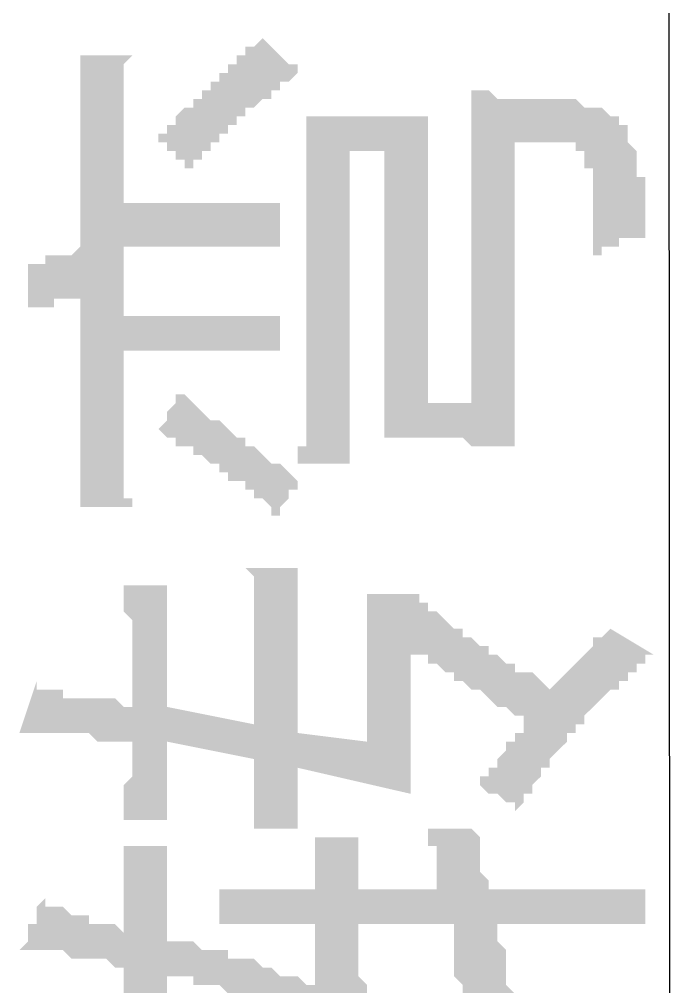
# Model space of a CAD drawing. Header units: millimetres. Extents: x 6156 to 7119, y 3162 to 3647.
# Drawn here: x 6926.01 to 6930.8, y 3596.3 to 3603.37 of the extents above; entities that cross this region are included whole.
import ezdxf

# ---------------------------------------------------------------- set-up
doc = ezdxf.new("R2010")
doc.units = ezdxf.units.MM
doc.layers.add('图层1', color=7, linetype='Continuous')

msp = doc.modelspace()

# ---------------------------------------------------------------- hatches: boundary and pattern name
at = {"layer": '图层1', "transparency": 33554559}
h = msp.add_hatch(color=256, dxfattribs=at)
h.paths.add_polyline_path([(6928.102, 3602.6582), (6928.1655, 3602.6582), (6928.1655, 3602.6582), (6928.229, 3602.6582), (6928.2925, 3602.6582), (6928.356, 3602.6582), (6928.4195, 3602.6582), (6928.4195, 3602.6582), (6928.483, 3602.6582), (6928.5464, 3602.6582), (6928.5464, 3602.6582), (6928.6099, 3602.6582), (6928.6734, 3602.6582), (6928.6734, 3602.6582), (6928.7369, 3602.6582), (6928.8004, 3602.6582), (6928.8639, 3602.6582), (6928.9274, 3602.6582), (6928.9274, 3602.6582), (6928.9909, 3602.6582), (6928.9909, 3602.6582), (6928.9909, 3600.5628), (6929.3084, 3600.5628), (6929.3084, 3602.8487), (6929.4354, 3602.8487), (6929.4989, 3602.7852), (6929.5624, 3602.7852), (6929.6259, 3602.7852), (6929.6894, 3602.7852), (6929.7529, 3602.7852), (6929.8164, 3602.7852), (6929.8799, 3602.7852), (6929.9434, 3602.7852), (6930.0069, 3602.7852), (6930.0069, 3602.7852), (6930.0704, 3602.7852), (6930.1338, 3602.7217), (6930.1338, 3602.7217), (6930.1973, 3602.7217), (6930.2608, 3602.7217), (6930.2608, 3602.7217), (6930.3243, 3602.6582), (6930.3243, 3602.6582), (6930.3243, 3602.6582), (6930.3878, 3602.6582), (6930.3878, 3602.5947), (6930.3878, 3602.5947), (6930.3878, 3602.5947), (6930.4513, 3602.5947), (6930.4513, 3602.5312), (6930.4513, 3602.5312), (6930.4513, 3602.5312), (6930.4513, 3602.4677), (6930.4513, 3602.4677), (6930.5148, 3602.4042), (6930.5148, 3602.4042), (6930.5148, 3602.3407), (6930.5148, 3602.3407), (6930.5148, 3602.2772), (6930.5148, 3602.2772), (6930.5148, 3602.2137), (6930.5783, 3602.2137), (6930.5783, 3602.1502), (6930.5783, 3602.0867), (6930.5783, 3602.0867), (6930.5783, 3602.0232), (6930.5783, 3601.9597), (6930.5783, 3601.8962), (6930.5783, 3601.8962), (6930.5783, 3601.8327), (6930.5783, 3601.7692), (6930.5783, 3601.7692), (6930.5148, 3601.7692), (6930.4513, 3601.7692), (6930.3878, 3601.7692), (6930.3878, 3601.7057), (6930.3243, 3601.7057), (6930.2608, 3601.7057), (6930.2608, 3601.6422), (6930.1973, 3601.6422), (6930.1973, 3601.7057), (6930.1973, 3601.7692), (6930.1973, 3601.8327), (6930.1973, 3601.8962), (6930.1973, 3601.8962), (6930.1973, 3601.9597), (6930.1973, 3602.0232), (6930.1973, 3602.0232), (6930.1973, 3602.0867), (6930.1973, 3602.1502), (6930.1973, 3602.1502), (6930.1973, 3602.2137), (6930.1973, 3602.2137), (6930.1973, 3602.2772), (6930.1973, 3602.2772), (6930.1338, 3602.2772), (6930.1338, 3602.3407), (6930.1338, 3602.3407), (6930.1338, 3602.3407), (6930.1338, 3602.3407), (6930.1338, 3602.4042), (6930.0704, 3602.4042), (6930.0704, 3602.4042), (6930.0704, 3602.4677), (6930.0069, 3602.4677), (6929.9434, 3602.4677), (6929.9434, 3602.4677), (6929.8799, 3602.4677), (6929.8164, 3602.4677), (6929.7529, 3602.4677), (6929.6894, 3602.4677), (6929.6259, 3602.4677), (6929.6259, 3600.2453), (6929.6259, 3600.2453), (6929.5624, 3600.2453), (6929.4989, 3600.2453), (6929.4354, 3600.2453), (6929.3719, 3600.2453), (6929.3084, 3600.2453), (6929.3084, 3600.2453), (6929.2449, 3600.3088), (6929.1814, 3600.3088), (6929.1814, 3600.3088), (6929.1179, 3600.3088), (6929.0544, 3600.3088), (6929.0544, 3600.3088), (6928.9909, 3600.3088), (6928.9274, 3600.3088), (6928.8639, 3600.3088), (6928.8639, 3600.3088), (6928.8004, 3600.3088), (6928.7369, 3600.3088), (6928.6734, 3600.3088), (6928.6734, 3602.4042), (6928.4195, 3602.4042), (6928.4195, 3600.7533), (6928.4195, 3600.6898), (6928.4195, 3600.6263), (6928.4195, 3600.6263), (6928.4195, 3600.5628), (6928.4195, 3600.5628), (6928.4195, 3600.4993), (6928.4195, 3600.4358), (6928.4195, 3600.4358), (6928.4195, 3600.3723), (6928.4195, 3600.3723), (6928.4195, 3600.3088), (6928.4195, 3600.3088), (6928.4195, 3600.2453), (6928.4195, 3600.1818), (6928.4195, 3600.1818), (6928.4195, 3600.1183), (6928.4195, 3600.1183), (6928.0385, 3600.1183), (6928.0385, 3600.1818), (6928.0385, 3600.1818), (6928.0385, 3600.2453), (6928.102, 3600.2453), (6928.102, 3600.3088), (6928.102, 3600.3723), (6928.102, 3600.3723), (6928.102, 3600.4358), (6928.102, 3600.4358), (6928.102, 3600.4993), (6928.102, 3600.5628), (6928.102, 3600.5628), (6928.102, 3600.6263), (6928.102, 3600.6263), (6928.102, 3600.6898), (6928.102, 3600.7533), (6928.102, 3600.7533)], flags=0)
h.paths.add_polyline_path([(6926.0066, 3601.5787), (6926.0701, 3601.5787), (6926.1336, 3601.5787), (6926.1971, 3601.5787), (6926.1971, 3601.6422), (6926.2606, 3601.6422), (6926.3241, 3601.6422), (6926.3876, 3601.6422), (6926.3876, 3601.6422), (6926.4511, 3601.7057), (6926.4511, 3601.7057), (6926.4511, 3602.5312), (6926.4511, 3602.5947), (6926.4511, 3602.6582), (6926.4511, 3602.6582), (6926.4511, 3602.7217), (6926.4511, 3602.7217), (6926.4511, 3602.7852), (6926.4511, 3602.7852), (6926.4511, 3602.8487), (6926.4511, 3602.9121), (6926.4511, 3602.9121), (6926.4511, 3602.9756), (6926.4511, 3602.9756), (6926.4511, 3603.0391), (6926.4511, 3603.1026), (6926.4511, 3603.1026), (6926.8321, 3603.1026), (6926.8321, 3603.1026), (6926.7686, 3603.0391), (6926.7686, 3602.9756), (6926.7686, 3602.9756), (6926.7686, 3602.9121), (6926.7686, 3602.8487), (6926.7686, 3602.8487), (6926.7686, 3602.7852), (6926.7686, 3602.7852), (6926.7686, 3602.7217), (6926.7686, 3602.7217), (6926.7686, 3602.6582), (6926.7686, 3602.5947), (6926.7686, 3602.5947), (6926.7686, 3602.5947), (6926.7686, 3602.0232), (6926.8321, 3602.0232), (6926.8955, 3602.0232), (6926.959, 3602.0232), (6927.0225, 3602.0232), (6927.086, 3602.0232), (6927.1495, 3602.0232), (6927.213, 3602.0232), (6927.2765, 3602.0232), (6927.34, 3602.0232), (6927.4035, 3602.0232), (6927.467, 3602.0232), (6927.467, 3602.0232), (6927.5305, 3602.0232), (6927.594, 3602.0232), (6927.6575, 3602.0232), (6927.6575, 3602.0232), (6927.721, 3602.0232), (6927.721, 3602.0232), (6927.7845, 3602.0232), (6927.848, 3602.0232), (6927.848, 3602.0232), (6927.9115, 3602.0232), (6927.9115, 3601.7057), (6927.848, 3601.7057), (6927.848, 3601.7057), (6927.7845, 3601.7057), (6927.721, 3601.7057), (6927.721, 3601.7057), (6927.6575, 3601.7057), (6927.594, 3601.7057), (6927.594, 3601.7057), (6927.5305, 3601.7057), (6927.467, 3601.7057), (6927.4035, 3601.7057), (6927.4035, 3601.7057), (6927.34, 3601.7057), (6927.2765, 3601.7057), (6927.213, 3601.7057), (6927.1495, 3601.7057), (6927.086, 3601.7057), (6927.0225, 3601.7057), (6926.959, 3601.7057), (6926.8955, 3601.7057), (6926.8321, 3601.7057), (6926.7686, 3601.7057), (6926.7686, 3601.1978), (6926.8321, 3601.1978), (6926.8955, 3601.1978), (6926.959, 3601.1978), (6927.0225, 3601.1978), (6927.086, 3601.1978), (6927.1495, 3601.1978), (6927.213, 3601.1978), (6927.2765, 3601.1978), (6927.34, 3601.1978), (6927.4035, 3601.1978), (6927.4035, 3601.1978), (6927.467, 3601.1978), (6927.5305, 3601.1978), (6927.594, 3601.1978), (6927.594, 3601.1978), (6927.6575, 3601.1978), (6927.721, 3601.1978), (6927.721, 3601.1978), (6927.7845, 3601.1978), (6927.848, 3601.1978), (6927.848, 3601.1978), (6927.9115, 3601.1978), (6927.9115, 3600.9438), (6927.848, 3600.9438), (6927.848, 3600.9438), (6927.7845, 3600.9438), (6927.721, 3600.9438), (6927.721, 3600.9438), (6927.6575, 3600.9438), (6927.594, 3600.9438), (6927.594, 3600.9438), (6927.5305, 3600.9438), (6927.467, 3600.9438), (6927.4035, 3600.9438), (6927.4035, 3600.9438), (6927.34, 3600.9438), (6927.2765, 3600.9438), (6927.213, 3600.9438), (6927.1495, 3600.9438), (6927.086, 3600.9438), (6927.0225, 3600.9438), (6926.959, 3600.9438), (6926.8955, 3600.9438), (6926.8321, 3600.9438), (6926.7686, 3600.9438), (6926.7686, 3600.4358), (6926.7686, 3600.4358), (6926.7686, 3600.3723), (6926.7686, 3600.3088), (6926.7686, 3600.3088), (6926.7686, 3600.2453), (6926.7686, 3600.2453), (6926.7686, 3600.1818), (6926.7686, 3600.1183), (6926.7686, 3600.1183), (6926.7686, 3600.0548), (6926.7686, 3600.0548), (6926.7686, 3599.9913), (6926.7686, 3599.9278), (6926.7686, 3599.9278), (6926.7686, 3599.8643), (6926.8321, 3599.8643), (6926.8321, 3599.8008), (6926.4511, 3599.8008), (6926.4511, 3599.8643), (6926.4511, 3599.8643), (6926.4511, 3599.9278), (6926.4511, 3599.9913), (6926.4511, 3599.9913), (6926.4511, 3600.0548), (6926.4511, 3600.0548), (6926.4511, 3600.1183), (6926.4511, 3600.1818), (6926.4511, 3600.1818), (6926.4511, 3600.2453), (6926.4511, 3600.2453), (6926.4511, 3600.3088), (6926.4511, 3600.3723), (6926.4511, 3600.3723), (6926.4511, 3600.4358), (6926.4511, 3600.4358), (6926.4511, 3601.3882), (6926.4511, 3601.3247), (6926.3876, 3601.3247), (6926.3241, 3601.3247), (6926.2606, 3601.3247), (6926.2606, 3601.2613), (6926.1971, 3601.2613), (6926.1336, 3601.2613), (6926.0701, 3601.2613), (6926.0701, 3601.2613), (6926.0701, 3601.3247), (6926.0701, 3601.3882), (6926.0701, 3601.3882), (6926.0701, 3601.4517), (6926.0701, 3601.4517), (6926.0701, 3601.5152), (6926.0701, 3601.5787), (6926.0066, 3601.5787)], flags=0)
h.paths.add_polyline_path([(6927.0225, 3602.4677), (6927.0225, 3602.5312), (6927.086, 3602.5312), (6927.086, 3602.5947), (6927.1495, 3602.5947), (6927.1495, 3602.6582), (6927.1495, 3602.6582), (6927.213, 3602.7217), (6927.213, 3602.7217), (6927.2765, 3602.7217), (6927.2765, 3602.7852), (6927.34, 3602.7852), (6927.34, 3602.8487), (6927.4035, 3602.8487), (6927.4035, 3602.9121), (6927.467, 3602.9121), (6927.467, 3602.9756), (6927.5305, 3602.9756), (6927.5305, 3603.0391), (6927.594, 3603.0391), (6927.594, 3603.1026), (6927.6575, 3603.1026), (6927.6575, 3603.1661), (6927.721, 3603.1661), (6927.7845, 3603.2296), (6927.7845, 3603.2296), (6927.7845, 3603.2296), (6927.848, 3603.1661), (6927.848, 3603.1661), (6927.9115, 3603.1026), (6927.9115, 3603.1026), (6927.975, 3603.0391), (6928.0385, 3603.0391), (6928.0385, 3602.9756), (6928.0385, 3602.9756), (6928.0385, 3602.9756), (6927.975, 3602.9121), (6927.9115, 3602.9121), (6927.9115, 3602.8487), (6927.848, 3602.8487), (6927.848, 3602.7852), (6927.7845, 3602.7852), (6927.7845, 3602.7852), (6927.721, 3602.7217), (6927.6575, 3602.7217), (6927.6575, 3602.6582), (6927.594, 3602.6582), (6927.594, 3602.5947), (6927.5305, 3602.5947), (6927.5305, 3602.5312), (6927.467, 3602.5312), (6927.467, 3602.4677), (6927.467, 3602.4677), (6927.4035, 3602.4677), (6927.4035, 3602.4042), (6927.34, 3602.4042), (6927.34, 3602.3407), (6927.2765, 3602.3407), (6927.2765, 3602.2772), (6927.2765, 3602.2772), (6927.2765, 3602.2772), (6927.213, 3602.2772), (6927.213, 3602.3407), (6927.1495, 3602.3407), (6927.1495, 3602.4042), (6927.086, 3602.4042), (6927.086, 3602.4677), (6927.0225, 3602.4677), (6927.0225, 3602.4677)], flags=0)
h.paths.add_polyline_path([(6927.1495, 3600.6263), (6927.213, 3600.6263), (6927.2765, 3600.5628), (6927.2765, 3600.5628), (6927.34, 3600.4993), (6927.34, 3600.4993), (6927.4035, 3600.4358), (6927.467, 3600.4358), (6927.467, 3600.4358), (6927.5305, 3600.3723), (6927.5305, 3600.3723), (6927.594, 3600.3088), (6927.6575, 3600.3088), (6927.6575, 3600.2453), (6927.721, 3600.2453), (6927.721, 3600.2453), (6927.7845, 3600.1818), (6927.7845, 3600.1818), (6927.848, 3600.1183), (6927.848, 3600.1183), (6927.9115, 3600.1183), (6927.975, 3600.0548), (6927.975, 3600.0548), (6928.0385, 3599.9913), (6928.0385, 3599.9913), (6928.0385, 3599.9913), (6928.0385, 3599.9278), (6927.975, 3599.9278), (6927.975, 3599.8643), (6927.975, 3599.8643), (6927.9115, 3599.8008), (6927.9115, 3599.8008), (6927.9115, 3599.7373), (6927.9115, 3599.7373), (6927.848, 3599.7373), (6927.848, 3599.8008), (6927.848, 3599.8008), (6927.7845, 3599.8643), (6927.7845, 3599.8643), (6927.721, 3599.8643), (6927.721, 3599.9278), (6927.6575, 3599.9278), (6927.6575, 3599.9913), (6927.594, 3599.9913), (6927.5305, 3599.9913), (6927.5305, 3600.0548), (6927.467, 3600.0548), (6927.467, 3600.1183), (6927.4035, 3600.1183), (6927.4035, 3600.1183), (6927.34, 3600.1818), (6927.2765, 3600.1818), (6927.2765, 3600.2453), (6927.213, 3600.2453), (6927.1495, 3600.2453), (6927.1495, 3600.3088), (6927.086, 3600.3088), (6927.0225, 3600.3723), (6927.0225, 3600.3723), (6927.0225, 3600.3723), (6927.086, 3600.4358), (6927.086, 3600.4993), (6927.086, 3600.4993), (6927.1495, 3600.5628), (6927.1495, 3600.5628), (6927.1495, 3600.6263), (6927.1495, 3600.6263)], flags=0)
h = msp.add_hatch(color=256, dxfattribs=at)
h.paths.add_polyline_path([(6930.6419, 3598.7212), (6930.5784, 3598.7212), (6930.5784, 3598.7212), (6930.5784, 3598.6577), (6930.5149, 3598.6577), (6930.5149, 3598.5942), (6930.4514, 3598.5942), (6930.4514, 3598.5307), (6930.3879, 3598.5307), (6930.3879, 3598.4672), (6930.3244, 3598.4672), (6930.3244, 3598.4672), (6930.2609, 3598.4037), (6930.2609, 3598.4037), (6930.1974, 3598.3402), (6930.1974, 3598.3402), (6930.1339, 3598.2767), (6930.1339, 3598.2132), (6930.0704, 3598.2132), (6930.0704, 3598.1497), (6930.0704, 3598.1497), (6930.0069, 3598.1497), (6930.0069, 3598.0862), (6930.0069, 3598.0862), (6929.9434, 3598.0227), (6929.9434, 3598.0227), (6929.8799, 3597.9592), (6929.8799, 3597.8957), (6929.8165, 3597.8957), (6929.8165, 3597.8323), (6929.8165, 3597.8323), (6929.753, 3597.7688), (6929.753, 3597.7688), (6929.753, 3597.7053), (6929.6895, 3597.7053), (6929.6895, 3597.6418), (6929.6895, 3597.6418), (6929.6895, 3597.6418), (6929.626, 3597.5783), (6929.626, 3597.6418), (6929.5625, 3597.6418), (6929.5625, 3597.6418), (6929.499, 3597.7053), (6929.4355, 3597.7053), (6929.4355, 3597.7053), (6929.372, 3597.7688), (6929.372, 3597.7688), (6929.372, 3597.7688), (6929.372, 3597.8323), (6929.4355, 3597.8323), (6929.4355, 3597.8323), (6929.4355, 3597.8957), (6929.499, 3597.8957), (6929.499, 3597.9592), (6929.499, 3597.9592), (6929.5625, 3598.0227), (6929.5625, 3598.0862), (6929.626, 3598.0862), (6929.626, 3598.1497), (6929.6895, 3598.1497), (6929.6895, 3598.2132), (6929.6895, 3598.2132), (6929.6895, 3598.2767), (6929.626, 3598.2767), (6929.5625, 3598.3402), (6929.5625, 3598.3402), (6929.499, 3598.3402), (6929.4355, 3598.4037), (6929.4355, 3598.4037), (6929.372, 3598.4672), (6929.372, 3598.4672), (6929.3085, 3598.4672), (6929.245, 3598.5307), (6929.245, 3598.5307), (6929.1815, 3598.5307), (6929.1815, 3598.5942), (6929.118, 3598.5942), (6929.0545, 3598.6577), (6929.0545, 3598.6577), (6928.991, 3598.6577), (6928.991, 3598.7212), (6928.9275, 3598.7212), (6928.864, 3598.7212), (6928.864, 3598.7847), (6928.864, 3598.7847), (6928.864, 3597.7053), (6928.0386, 3597.8957), (6928.0386, 3597.8323), (6928.0386, 3597.7688), (6928.0386, 3597.7688), (6928.0386, 3597.7053), (6928.0386, 3597.7053), (6928.0386, 3597.6418), (6928.0386, 3597.5783), (6928.0386, 3597.5783), (6928.0386, 3597.5148), (6928.0386, 3597.5148), (6928.0386, 3597.4513), (6928.0386, 3597.4513), (6927.6576, 3597.4513), (6927.7211, 3597.4513), (6927.7211, 3597.5148), (6927.7211, 3597.5148), (6927.7211, 3597.5783), (6927.7211, 3597.6418), (6927.7211, 3597.6418), (6927.7211, 3597.7053), (6927.7211, 3597.7053), (6927.7211, 3597.7688), (6927.7211, 3597.7688), (6927.7211, 3597.9592), (6927.0861, 3598.0862), (6927.0861, 3597.8957), (6927.0861, 3597.8957), (6927.0861, 3597.8323), (6927.0861, 3597.7688), (6927.0861, 3597.7688), (6927.0861, 3597.7053), (6927.0861, 3597.6418), (6927.0861, 3597.6418), (6927.0861, 3597.5783), (6927.0861, 3597.5783), (6927.0861, 3597.5148), (6927.1496, 3597.5148), (6926.7686, 3597.5148), (6926.7686, 3597.5783), (6926.7686, 3597.6418), (6926.7686, 3597.6418), (6926.7686, 3597.7053), (6926.7686, 3597.7053), (6926.7686, 3597.7688), (6926.8321, 3597.8323), (6926.8321, 3597.8323), (6926.8321, 3597.8957), (6926.8321, 3597.8957), (6926.8321, 3598.0862), (6926.7686, 3598.0862), (6926.7051, 3598.0862), (6926.6417, 3598.0862), (6926.5782, 3598.0862), (6926.5147, 3598.1497), (6926.4512, 3598.1497), (6926.4512, 3598.1497), (6926.3877, 3598.1497), (6926.3242, 3598.1497), (6926.2607, 3598.1497), (6926.1972, 3598.1497), (6926.1972, 3598.1497), (6926.1337, 3598.1497), (6926.0702, 3598.1497), (6926.0702, 3598.1497), (6926.0067, 3598.1497), (6926.1337, 3598.5307), (6926.1337, 3598.4672), (6926.1972, 3598.4672), (6926.2607, 3598.4672), (6926.3242, 3598.4672), (6926.3242, 3598.4037), (6926.3877, 3598.4037), (6926.3877, 3598.4037), (6926.4512, 3598.4037), (6926.5147, 3598.4037), (6926.5147, 3598.4037), (6926.5782, 3598.4037), (6926.6417, 3598.4037), (6926.7051, 3598.4037), (6926.7686, 3598.3402), (6926.7686, 3598.3402), (6926.8321, 3598.3402), (6926.8321, 3598.9117), (6926.8321, 3598.9117), (6926.8321, 3598.9752), (6926.8321, 3598.9752), (6926.7686, 3599.0387), (6926.7686, 3599.1022), (6926.7686, 3599.1022), (6926.7686, 3599.1657), (6926.7686, 3599.1657), (6926.7686, 3599.2292), (6926.7686, 3599.2292), (6927.1496, 3599.2292), (6927.0861, 3599.2292), (6927.0861, 3599.1657), (6927.0861, 3599.1022), (6927.0861, 3599.1022), (6927.0861, 3599.0387), (6927.0861, 3598.9752), (6927.0861, 3598.9752), (6927.0861, 3598.9117), (6927.0861, 3598.9117), (6927.0861, 3598.8482), (6927.0861, 3598.8482), (6927.0861, 3598.3402), (6927.7211, 3598.2132), (6927.7211, 3598.8482), (6927.7211, 3598.8482), (6927.7211, 3598.9117), (6927.7211, 3598.9117), (6927.7211, 3598.9752), (6927.7211, 3599.0387), (6927.7211, 3599.0387), (6927.7211, 3599.1022), (6927.7211, 3599.1022), (6927.7211, 3599.1657), (6927.7211, 3599.2292), (6927.7211, 3599.2292), (6927.7211, 3599.2927), (6927.7211, 3599.2927), (6927.6576, 3599.3562), (6927.6576, 3599.3562), (6928.0386, 3599.3562), (6928.0386, 3599.3562), (6928.0386, 3599.2927), (6928.0386, 3599.2292), (6928.0386, 3599.2292), (6928.0386, 3599.1657), (6928.0386, 3599.1657), (6928.0386, 3599.1022), (6928.0386, 3599.0387), (6928.0386, 3599.0387), (6928.0386, 3598.9752), (6928.0386, 3598.9752), (6928.0386, 3598.9117), (6928.0386, 3598.8482), (6928.0386, 3598.8482), (6928.0386, 3598.7847), (6928.0386, 3598.1497), (6928.5465, 3598.0862), (6928.5465, 3599.1657), (6928.864, 3599.1657), (6928.9275, 3599.1657), (6928.9275, 3599.1022), (6928.9275, 3599.1022), (6928.991, 3599.1022), (6928.991, 3599.0387), (6929.0545, 3599.0387), (6929.118, 3598.9752), (6929.118, 3598.9752), (6929.1815, 3598.9117), (6929.1815, 3598.9117), (6929.245, 3598.9117), (6929.245, 3598.8482), (6929.3085, 3598.8482), (6929.3085, 3598.8482), (6929.372, 3598.7847), (6929.372, 3598.7847), (6929.4355, 3598.7847), (6929.4355, 3598.7212), (6929.499, 3598.7212), (6929.499, 3598.7212), (6929.5625, 3598.6577), (6929.626, 3598.6577), (6929.626, 3598.5942), (6929.6895, 3598.5942), (6929.753, 3598.5942), (6929.8165, 3598.5307), (6929.8165, 3598.5307), (6929.8799, 3598.4672), (6929.8799, 3598.4672), (6929.9434, 3598.5307), (6929.9434, 3598.5307), (6930.0069, 3598.5942), (6930.0069, 3598.5942), (6930.0704, 3598.6577), (6930.0704, 3598.6577), (6930.1339, 3598.7212), (6930.1339, 3598.7212), (6930.1974, 3598.7847), (6930.1974, 3598.7847), (6930.1974, 3598.8482), (6930.2609, 3598.8482), (6930.2609, 3598.8482), (6930.3244, 3598.9117), (6930.3244, 3598.9117), (6930.6419, 3598.7212)], flags=0)
h.paths.add_polyline_path([(6929.0545, 3597.0068), (6929.0545, 3597.0703), (6929.0545, 3597.0703), (6929.0545, 3597.1338), (6929.0545, 3597.1338), (6929.0545, 3597.1973), (6929.0545, 3597.1973), (6929.0545, 3597.2608), (6929.0545, 3597.3243), (6928.991, 3597.3243), (6928.991, 3597.3878), (6928.991, 3597.4513), (6928.991, 3597.4513), (6929.3085, 3597.4513), (6929.372, 3597.3878), (6929.372, 3597.3878), (6929.372, 3597.3243), (6929.372, 3597.3243), (6929.372, 3597.2608), (6929.372, 3597.2608), (6929.372, 3597.1973), (6929.372, 3597.1338), (6929.372, 3597.1338), (6929.4355, 3597.0703), (6929.4355, 3597.0068), (6929.4355, 3597.0068), (6929.499, 3597.0068), (6929.5625, 3597.0068), (6929.626, 3597.0068), (6929.6895, 3597.0068), (6929.753, 3597.0068), (6929.8165, 3597.0068), (6929.8799, 3597.0068), (6929.9434, 3597.0068), (6929.9434, 3597.0068), (6930.0069, 3597.0068), (6930.0704, 3597.0068), (6930.1339, 3597.0068), (6930.1974, 3597.0068), (6930.1974, 3597.0068), (6930.2609, 3597.0068), (6930.3244, 3597.0068), (6930.3244, 3597.0068), (6930.3879, 3597.0068), (6930.4514, 3597.0068), (6930.4514, 3597.0068), (6930.5149, 3597.0068), (6930.5149, 3597.0068), (6930.5784, 3597.0068), (6930.5784, 3596.7528), (6930.5149, 3596.7528), (6930.4514, 3596.7528), (6930.3879, 3596.7528), (6930.3244, 3596.7528), (6930.2609, 3596.7528), (6930.1974, 3596.7528), (6930.1974, 3596.7528), (6930.1339, 3596.7528), (6930.0704, 3596.7528), (6930.0069, 3596.7528), (6929.9434, 3596.7528), (6929.9434, 3596.7528), (6929.8799, 3596.7528), (6929.8165, 3596.7528), (6929.753, 3596.7528), (6929.753, 3596.7528), (6929.6895, 3596.7528), (6929.626, 3596.7528), (6929.5625, 3596.7528), (6929.5625, 3596.7528), (6929.499, 3596.7528), (6929.499, 3596.7528), (6929.499, 3596.6893), (6929.499, 3596.6258), (6929.5625, 3596.5623), (6929.5625, 3596.4988), (6929.5625, 3596.4988), (6929.5625, 3596.4353), (6929.5625, 3596.3718), (6929.5625, 3596.3718), (6929.5625, 3596.3083), (6929.626, 3596.2449), (6929.626, 3596.2449), (6929.626, 3596.1814), (6929.626, 3596.1814), (6929.626, 3596.1179), (6929.626, 3596.1179), (6929.626, 3596.0544), (6929.626, 3596.0544), (6929.6895, 3596.0544), (6929.6895, 3595.9909), (6929.6895, 3595.9909), (6929.6895, 3595.9909), (6929.626, 3595.9909), (6929.5625, 3595.9909), (6929.499, 3595.9909), (6929.499, 3595.9909), (6929.4355, 3595.9274), (6929.372, 3595.9274), (6929.3085, 3595.9274), (6929.3085, 3595.9274), (6929.245, 3595.9274), (6929.245, 3595.9274), (6929.245, 3595.9909), (6929.245, 3595.9909), (6929.245, 3596.0544), (6929.245, 3596.0544), (6929.245, 3596.0544), (6929.245, 3596.1179), (6929.245, 3596.1179), (6929.245, 3596.1814), (6929.245, 3596.1814), (6929.245, 3596.2449), (6929.245, 3596.3083), (6929.245, 3596.3083), (6929.1815, 3596.3718), (6929.1815, 3596.4353), (6929.1815, 3596.4353), (6929.1815, 3596.4988), (6929.1815, 3596.5623), (6929.1815, 3596.6258), (6929.1815, 3596.6258), (6929.1815, 3596.6893), (6929.1815, 3596.7528), (6928.483, 3596.7528), (6928.483, 3596.6893), (6928.483, 3596.6258), (6928.483, 3596.6258), (6928.483, 3596.5623), (6928.483, 3596.4988), (6928.483, 3596.4353), (6928.483, 3596.4353), (6928.483, 3596.3718), (6928.483, 3596.3718), (6928.5465, 3596.3083), (6928.5465, 3596.2449), (6928.5465, 3596.2449), (6928.5465, 3596.1814), (6928.5465, 3596.1814), (6928.5465, 3596.1179), (6928.5465, 3596.1179), (6928.5465, 3596.1179), (6928.5465, 3596.0544), (6928.5465, 3596.0544), (6928.1656, 3595.9909), (6928.1656, 3595.9909), (6928.1021, 3595.9909), (6928.1021, 3596.0544), (6928.0386, 3596.0544), (6928.0386, 3596.0544), (6927.9751, 3596.1179), (6927.9751, 3596.1179), (6927.9116, 3596.1179), (6927.8481, 3596.1814), (6927.7846, 3596.1814), (6927.7211, 3596.1814), (6927.7211, 3596.2449), (6927.6576, 3596.2449), (6927.6576, 3596.2449), (6927.5941, 3596.2449), (6927.5306, 3596.2449), (6927.4671, 3596.3083), (6927.4671, 3596.3083), (6927.4036, 3596.3083), (6927.3401, 3596.3083), (6927.2766, 3596.3083), (6927.2766, 3596.3718), (6927.2131, 3596.3718), (6927.1496, 3596.3718), (6927.0861, 3596.3718), (6927.0861, 3596.3718), (6927.0861, 3596.3718), (6927.0861, 3596.3083), (6927.0861, 3596.3083), (6927.0861, 3596.2449), (6927.0861, 3596.2449), (6927.0861, 3596.1814), (6927.0861, 3596.1814), (6927.0861, 3596.1179), (6927.0861, 3596.0544), (6927.0861, 3596.0544), (6927.0861, 3595.9909), (6926.7686, 3595.9909), (6926.7686, 3595.9909), (6926.7686, 3596.0544), (6926.7686, 3596.1179), (6926.7686, 3596.1179), (6926.7686, 3596.1814), (6926.7686, 3596.1814), (6926.7686, 3596.2449), (6926.7686, 3596.3083), (6926.7686, 3596.3083), (6926.7686, 3596.3718), (6926.7686, 3596.3718), (6926.7686, 3596.4353), (6926.7686, 3596.4353), (6926.7051, 3596.4353), (6926.6417, 3596.4988), (6926.5782, 3596.4988), (6926.5782, 3596.4988), (6926.5147, 3596.4988), (6926.4512, 3596.4988), (6926.3877, 3596.4988), (6926.3242, 3596.5623), (6926.3242, 3596.5623), (6926.2607, 3596.5623), (6926.1972, 3596.5623), (6926.1337, 3596.5623), (6926.1337, 3596.5623), (6926.0702, 3596.5623), (6926.0067, 3596.5623), (6926.0702, 3596.6258), (6926.0702, 3596.6893), (6926.0702, 3596.7528), (6926.1337, 3596.7528), (6926.1337, 3596.8163), (6926.1337, 3596.8163), (6926.1337, 3596.8798), (6926.1337, 3596.8798), (6926.1972, 3596.9433), (6926.1972, 3596.9433), (6926.1972, 3596.8798), (6926.2607, 3596.8798), (6926.2607, 3596.8798), (6926.3242, 3596.8798), (6926.3242, 3596.8798), (6926.3877, 3596.8163), (6926.4512, 3596.8163), (6926.5147, 3596.8163), (6926.5147, 3596.7528), (6926.5782, 3596.7528), (6926.6417, 3596.7528), (6926.7051, 3596.7528), (6926.7686, 3596.6893), (6926.7686, 3597.3243), (6927.0861, 3597.3243), (6927.0861, 3597.3243), (6927.0861, 3597.2608), (6927.0861, 3597.1973), (6927.0861, 3597.1973), (6927.0861, 3597.1338), (6927.0861, 3597.1338), (6927.0861, 3597.0703), (6927.0861, 3597.0068), (6927.0861, 3597.0068), (6927.0861, 3596.9433), (6927.0861, 3596.9433), (6927.0861, 3596.6258), (6927.0861, 3596.6258), (6927.1496, 3596.6258), (6927.1496, 3596.6258), (6927.2131, 3596.6258), (6927.2131, 3596.6258), (6927.2766, 3596.6258), (6927.2766, 3596.6258), (6927.3401, 3596.5623), (6927.4036, 3596.5623), (6927.4036, 3596.5623), (6927.4671, 3596.5623), (6927.5306, 3596.5623), (6927.5306, 3596.4988), (6927.5941, 3596.4988), (6927.6576, 3596.4988), (6927.7211, 3596.4988), (6927.7846, 3596.4353), (6927.8481, 3596.4353), (6927.8481, 3596.4353), (6927.9116, 3596.3718), (6927.9751, 3596.3718), (6928.0386, 3596.3718), (6928.1021, 3596.3083), (6928.1656, 3596.3083), (6928.1656, 3596.7528), (6928.1021, 3596.7528), (6928.0386, 3596.7528), (6927.9751, 3596.7528), (6927.9751, 3596.7528), (6927.9116, 3596.7528), (6927.8481, 3596.7528), (6927.7846, 3596.7528), (6927.7211, 3596.7528), (6927.7211, 3596.7528), (6927.6576, 3596.7528), (6927.5941, 3596.7528), (6927.5306, 3596.7528), (6927.5306, 3596.7528), (6927.4671, 3596.7528), (6927.4671, 3596.7528), (6927.4671, 3597.0068), (6927.5306, 3597.0068), (6927.5306, 3597.0068), (6927.5941, 3597.0068), (6927.5941, 3597.0068), (6927.6576, 3597.0068), (6927.7211, 3597.0068), (6927.7846, 3597.0068), (6927.7846, 3597.0068), (6927.8481, 3597.0068), (6927.9116, 3597.0068), (6927.9751, 3597.0068), (6928.0386, 3597.0068), (6928.1021, 3597.0068), (6928.1656, 3597.0068), (6928.1656, 3597.0068), (6928.1656, 3597.0703), (6928.1656, 3597.0703), (6928.1656, 3597.1338), (6928.1656, 3597.1338), (6928.1656, 3597.1973), (6928.1656, 3597.2608), (6928.1656, 3597.2608), (6928.1656, 3597.3243), (6928.1656, 3597.3243), (6928.1656, 3597.3878), (6928.483, 3597.3878), (6928.483, 3597.3243), (6928.483, 3597.3243), (6928.483, 3597.2608), (6928.483, 3597.2608), (6928.483, 3597.1973), (6928.483, 3597.1338), (6928.483, 3597.1338), (6928.483, 3597.0703), (6928.483, 3597.0703), (6928.483, 3597.0068)], flags=0)

# ---------------------------------------------------------------- linework, layer by layer
at = {"layer": '图层1', "lineweight": -3}
msp.add_line((6930.7453, 3610.6791), (6930.8006, 3532.4961), dxfattribs=at)

doc.saveas('drawing.dxf')
